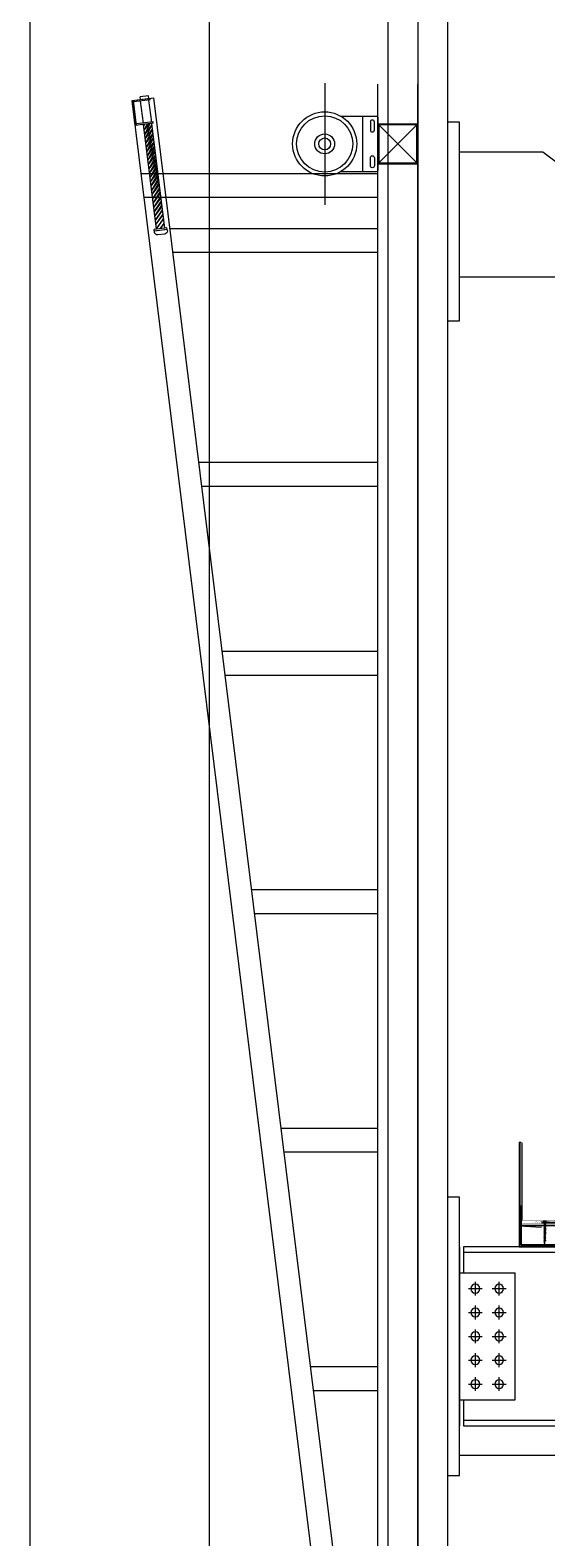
# Model space of a CAD drawing. Extents: x 152195838 to 323921156, y 365159662 to 730681027.
# Drawn here: x 161033057 to 161034357, y 365215856 to 365219650 of the extents above; entities that cross this region are included whole.
import ezdxf

# ---------------------------------------------------------------- set-up
doc = ezdxf.new("R2010")
doc.units = 0
doc.header["$MEASUREMENT"] = 0
doc.linetypes.add('CEN', pattern=[63, 60, -1, 1, -1])
doc.linetypes.add('main-sec$0$CONTIN', pattern=[0])
doc.layers.get('0').update_dxf_attribs({"linetype": 'CONTINUOUS'})
for name, color, linetype in [('4A.TEC CEN', 1, 'CEN'), ('4A.TEC 벽체 3', 4, 'CONTINUOUS'), ('main-sec$0$5', 5, 'CONTINUOUS'), ('main-sec$0$6', 6, 'CONTINUOUS'), ('main-sec$0$7', 3, 'CONTINUOUS'), ('main-sec$0$BOLT', 8, 'CONTINUOUS'), ('main-sec$0$COR', 4, 'CONTINUOUS'), ('main-sec$0$EMBEDDED', 4, 'CONTINUOUS'), ('main-sec$0$FIN', 6, 'CONTINUOUS'), ('main-sec$0$INSUL', 8, 'CONTINUOUS'), ('main-sec$0$MAIN', 1, 'CONTINUOUS'), ('main-sec$0$MAIN G', 2, 'CONTINUOUS'), ('main-sec$0$PNL', 7, 'CONTINUOUS'), ('main-sec$0$TPOSHEET', 7, 'CONTINUOUS'), ('main-sec$0$WEB_PL', 1, 'CONTINUOUS'), ('main-sec$0$~FLASHING', 4, 'CONTINUOUS'), ('OHD', 4, 'CONTINUOUS'), ('SRS', 6, 'CONTINUOUS'), ('text', 3, 'CONTINUOUS'), ('㈜SE&C 기둥', 2, 'CONTINUOUS')]:
    doc.layers.add(name, color=color, linetype=linetype)

# ---------------------------------------------------------------- blocks, each defined once
blk = doc.blocks.new('main-sec$0$A$C51EC2C76')
at = {"layer": 'main-sec$0$6'}
for p, q in [((25.09063995844917, 55.87575693124018), (25.42222090804717, 56.20733788083726)), ((33.26364903908689, 55.87575693124018), (25.09063995844917, 55.87575693124018)), ((25.09063995844917, 55.20733788083726), (25.09063995844917, 55.87575693124018)), ((25.09063995844917, 53.52780983684715), (25.09063995844917, 55.20733788083726)), ((33.26364903908689, 53.52780983684715), (25.09063995844917, 53.52780983684715)), ((25.42222090804717, 56.20733788083726), (32.93206808948889, 56.20733788083726)), ((31.84270803979598, 50.31236498595536), (26.62985242667492, 44.85516486641791)), ((31.84270803979598, 46.59154679239509), (26.62985242667492, 41.13434667285765)), ((31.84270803979598, 43.11878294043345), (26.62985242667492, 37.661582820896)), ((31.84270803979598, 39.6460190884718), (26.62985242667492, 34.18881896893072)), ((27.19182634440949, 55.87575693124018), (27.19182634440949, 53.52780983684715)), ((28.56182261879439, 0.580984278502001), (28.56182261879439, 52.94850897880315)), ((29.79246637877077, 0.580984278502001), (29.79246637877077, 52.94850897880315)), ((31.10513145086588, 55.87575693124018), (31.10513145086588, 53.52780983684715)), ((32.93206808948889, 56.20733788083726), (33.26364903908689, 55.87575693124018)), ((33.26364903908689, 55.87575693124018), (33.26364903908689, 53.52780983684715)), ((31.84270803979598, 36.42131034551494), (26.62985242667492, 30.96411022597385)), ((31.84270803979598, 33.07257404805205), (26.62985242667492, 27.6153739285146)), ((31.84270803979598, 29.72383698317935), (26.62985242667492, 24.26663686364191)), ((31.84270803979598, 26.3751006857201), (26.62985242667492, 20.91790056618265)), ((31.84270803979598, 23.1503911753498), (26.62985242667492, 17.69319105581235)), ((31.84270803979598, 19.92568243239293), (26.62985242667492, 14.46848231285549)), ((31.84270803979598, 16.70097292202627), (26.62985242667492, 11.24377280248518)), ((31.84270803979598, 13.22820907006098), (26.62985242667492, 7.771008950523537)), ((31.84270803979598, 9.368772522127983), (26.62985242667492, 3.911572402590537)), ((28.56182261879439, 0.580984278502001), (29.17714449876803, 5.793841410195455e-06)), ((29.17714449876803, 5.793841410195455e-06), (29.79246637877077, 0.580984278502001))]:
    blk.add_line(p, q, dxfattribs=at)
at = {"layer": 'main-sec$0$6', "const_width": 0.7098822084500487}
for points in [[(0.1665759931784123, 54.12415358646467), (2.378663898998639, 52.94850897880315), (4.931300722906599, 52.94850897880315), (5.129729373904411, 53.0976917096632), (5.420321795274504, 53.72803341798499), (5.675096382910851, 54.12415358646467), (5.982521145633655, 54.48994080554985), (6.897491404932225, 55.13870612590472), (7.726424312597374, 55.33883843945296), (8.078971366281621, 55.33089286937684), (8.97350566321984, 55.05733599004816), (9.797770636418136, 54.4063280260707), (10.02715707497555, 54.12415358646467), (10.39418506689253, 53.5144274562881), (10.56116234886576, 53.12806645547971), (11.07322563082562, 52.94850897880315), (13.11990052906913, 52.94850897880315), (14.75723668435239, 52.94850897880315), (16.1042901436449, 52.94850897880315), (16.29007649398409, 53.30539239127029), (16.70495576283429, 54.12415358646467), (17.35907766627497, 54.98236679278489), (18.18133140451391, 55.65511841919215), (18.68138205492869, 55.91298521201315), (19.63201233863947, 56.15281126433183), (20.42621380163473, 56.12467676742017), (21.46953796275193, 55.76425401283268), (22.33117140718969, 55.13210246267045), (22.85611843175138, 54.53677103763403), (23.1347694915894, 54.12415358646467), (23.39996480301488, 53.63820515473708), (23.60082128123031, 53.17821114364415), (24.13782306862413, 52.94850897880315), (25.57049173407722, 52.94850897880315), (27.54894539015368, 52.94850897880315), (29.23502849435317, 52.94850897880679)], [(58.30348099552793, 54.12415358646831), (56.09139308970771, 52.94850897880679), (53.53875626579975, 52.94850897880679), (53.34032761480194, 53.09769170966683), (53.04973519343184, 53.72803341798499), (52.7949606057955, 54.12415358646467), (52.48753584307269, 54.48994080554985), (51.57256558377412, 55.13870612590472), (50.74363267610897, 55.33883843945659), (50.39108562242473, 55.33089286937684), (49.49655132548651, 55.05733599004816), (48.67228635228821, 54.4063280260707), (48.4428999137308, 54.12415358646831), (48.07587192181381, 53.5144274562881), (47.90889463984058, 53.12806645548335), (47.39683135788073, 52.94850897880315), (45.35015645963722, 52.94850897880315), (43.71282030432485, 52.94850897880315), (42.36576684506144, 52.94850897880679), (42.17998049472226, 53.30539239127029), (41.76510122587206, 54.12415358646467), (41.11097932240227, 54.98236679278489), (40.28872558416333, 55.65511841919215), (39.78867493377766, 55.91298521201315), (38.83804465006688, 56.15281126433183), (38.04384318707162, 56.12467676742017), (37.00051902595442, 55.76425401283268), (36.13888558151666, 55.13210246267045), (35.61393855695496, 54.53677103763766), (35.33528749711695, 54.12415358646467), (35.07009218566236, 53.63820515473708), (34.86923570747604, 53.17821114364415), (34.33223392008222, 52.94850897880315), (32.89956525462912, 52.94850897880315), (30.92111159855267, 52.94850897880315), (29.23502849435317, 52.94850897880679)]]:
    blk.add_lwpolyline(points, dxfattribs=at)
blk = doc.blocks.new('rwe')
at = {"layer": 'main-sec$0$5'}
blk.add_lwpolyline([(8534461.537255837, -367781.955175514), (8539709.50311066, -367980.2609743798), (8539709.50311066, -368030.2922880078), (8534459.50311066, -367831.9137809115), (8534459.50311066, -367756.9137809078), (8534409.50311066, -367756.9137809078), (8534409.50311066, -368856.9137809078), (8540409.50311066, -368856.9137809078)], dxfattribs=at)
at = {"layer": 'main-sec$0$7', "color": 8}
for points in [[(8540409.50311066, -365576.9133180255), (8540199.503110675, -365576.9133180255), (8539949.503110675, -365764.4133180218), (8539955.503110675, -365772.4133180218)], [(8540039.503110675, -365884.4133180218), (8540045.128110675, -365891.9133180218), (8540409.50311066, -365891.9133180218)]]:
    blk.add_lwpolyline(points, dxfattribs=at)
at = {"layer": 'main-sec$0$BOLT', "color": 8, "linetype": 'Continuous'}
for p, q in [((8540309.50135292, -368454.3424527819), (8540309.50135292, -368419.4853099236)), ((8540369.50135292, -368454.3424527819), (8540369.50135292, -368419.4853099236)), ((8540326.929924352, -368436.9138813528), (8540292.072781494, -368436.9138813528)), ((8540386.929924352, -368436.9138813528), (8540352.072781494, -368436.9138813528)), ((8540326.929924352, -368496.9138813528), (8540292.072781494, -368496.9138813528)), ((8540309.50135292, -368514.3424527819), (8540309.50135292, -368479.4853099236)), ((8540386.929924352, -368496.9138813528), (8540352.072781494, -368496.9138813528)), ((8540369.50135292, -368514.3424527819), (8540369.50135292, -368479.4853099236)), ((8540326.929924352, -368556.9138813528), (8540292.072781494, -368556.9138813528)), ((8540309.50135292, -368574.3424527819), (8540309.50135292, -368539.4853099236)), ((8540386.929924352, -368556.9138813528), (8540352.072781494, -368556.9138813528)), ((8540369.50135292, -368574.3424527819), (8540369.50135292, -368539.4853099236)), ((8540309.50135292, -368634.3424527819), (8540309.50135292, -368599.4853099236)), ((8540369.50135292, -368634.3424527819), (8540369.50135292, -368599.4853099236)), ((8540326.929924352, -368616.9138813528), (8540292.072781494, -368616.9138813528)), ((8540386.929924352, -368616.9138813528), (8540352.072781494, -368616.9138813528)), ((8540326.929924352, -368676.9138813528), (8540292.072781494, -368676.9138813528)), ((8540309.50135292, -368694.3424527781), (8540309.50135292, -368659.4853099236)), ((8540386.929924352, -368676.9138813528), (8540352.072781494, -368676.9138813528)), ((8540369.50135292, -368694.3424527781), (8540369.50135292, -368659.4853099236))]:
    blk.add_line(p, q, dxfattribs=at)
for centre in [(8540309.50135292, -368436.9138813528), (8540369.50135292, -368436.9138813528), (8540309.50135292, -368496.9138813528), (8540369.50135292, -368496.9138813528), (8540309.50135292, -368556.9138813528), (8540369.50135292, -368556.9138813528), (8540309.50135292, -368616.9138813528), (8540369.50135292, -368616.9138813528), (8540309.50135292, -368676.9138813528), (8540369.50135292, -368676.9138813528)]:
    blk.add_circle(centre, 10.99999999990438, dxfattribs=at)
at = {"layer": 'main-sec$0$COR'}
blk.add_lwpolyline([(8539614.503140962, -368025.2436758267), (8539614.503140962, -368326.9137809003), (8540254.50311066, -368326.9137809003), (8540254.50311066, -368069.4643407302), (8540259.50311066, -368069.4643407302), (8540259.50311066, -368331.9137809003), (8539609.503140962, -368331.9137809003), (8539609.503140962, -368030.1409285391)], dxfattribs=at)
at = {"layer": 'main-sec$0$EMBEDDED', "color": 8}
for points in [[(8540439.50311066, -366001.9133180218), (8540409.50311066, -366001.9133180218), (8540409.50311066, -365501.9133180255), (8540439.50311066, -365501.9133180255)], [(8540439.50135292, -368906.913881349), (8540409.50135292, -368906.913881349), (8540409.50135292, -368206.9138813565), (8540439.50135292, -368206.9138813565)]]:
    blk.add_lwpolyline(points, close=True, dxfattribs=at)
at = {"layer": 'main-sec$0$FIN'}
blk.add_line((8540259.50311066, -368279.02361388), (8540202.752799554, -368281.9113233039), dxfattribs=at)
at = {"layer": 'main-sec$0$INSUL'}
for p, q in [((8540040.75311066, -368270.8711782011), (8540203.25311066, -368270.8711782011)), ((8540040.75311066, -368271.8086782011), (8540203.25311066, -368271.8086782011))]:
    blk.add_line(p, q, dxfattribs=at)
at = {"layer": 'main-sec$0$MAIN', "color": 8, "linetype": 'Continuous'}
for p, q in [((8540409.50135292, -368331.9138813528), (8540409.50135292, -368396.9138813528)), ((8540409.50135292, -368716.9138813528), (8540409.50135292, -368781.913881349))]:
    blk.add_line(p, q, dxfattribs=at)
at = {"layer": 'main-sec$0$MAIN', "color": 8, "linetype": 'main-sec$0$CONTIN'}
blk.add_line((8540409.50135292, -368396.9138813528), (8540409.50135292, -368716.9138813528), dxfattribs=at)
at = {"layer": 'main-sec$0$MAIN G'}
for p, q in [((8540399.50135292, -368331.9138813528), (8540399.50135292, -368396.9138813528)), ((8540399.50135292, -368716.9138813528), (8540399.50135292, -368781.913881349))]:
    blk.add_line(p, q, dxfattribs=at)
for points in [[(8540399.50135292, -368781.9137809003), (8534509.50311066, -368781.9137809003), (8534509.50311066, -368331.9137809003), (8540399.50135292, -368331.9137809003)], [(8540399.50135292, -368767.9137809003), (8534509.50311066, -368767.9137809003), (8534509.50311066, -368345.9137809003), (8540399.50135292, -368345.9137809003)]]:
    blk.add_lwpolyline(points, dxfattribs=at)
at = {"layer": 'main-sec$0$MAIN G', "color": 8}
for points in [[(8540409.50135292, -368331.9137809003), (8540409.50311066, -368331.9137809003), (8540409.50311066, -368781.9137809003), (8540409.50135292, -368781.9137809003)], [(8540409.50135292, -368345.9137809003), (8540409.50311066, -368345.9137809003), (8540409.50311066, -368767.9137809003), (8540409.50135292, -368767.9137809003)]]:
    blk.add_lwpolyline(points, dxfattribs=at)
at = {"layer": 'main-sec$0$PNL'}
for p, q in [((8540254.50309266, -368276.9137809003), (8539667.957990078, -368276.9137809003)), ((8540254.50309266, -368277.9137809003), (8539667.957990078, -368277.9137809003)), ((8540254.50309266, -368325.9137809003), (8539617.957990078, -368325.9137809003)), ((8540254.50309266, -368326.9137809003), (8539617.957990078, -368326.9137809003)), ((8539667.957990078, -368331.9137809003), (8540259.50311066, -368331.9137809003))]:
    blk.add_line(p, q, dxfattribs=at)
at = {"layer": 'main-sec$0$TPOSHEET', "const_width": 1.500000000003072}
for points in [[(8540251.555285444, -368069.9256180028), (8540251.555285444, -368265.4014208602), (8540171.096265344, -368265.4014208602), (8540152.602206042, -368268.4137809003), (8540113.717793746, -368268.4137809003)], [(8540251.438703312, -368272.9137809003), (8539667.450966178, -368272.9137809003)], [(8539667.450966178, -368272.9137809003), (8540201.555285444, -368272.9137809003)]]:
    blk.add_lwpolyline(points, dxfattribs=at)
at = {"layer": 'main-sec$0$WEB_PL', "color": 8, "linetype": 'Continuous'}
for p, q in [((8540409.50135292, -368396.9138813528), (8540269.50135292, -368396.9138813528)), ((8540269.50135292, -368716.9138813528), (8540269.50135292, -368396.9138813528)), ((8540409.50135292, -368716.9138813528), (8540269.50135292, -368716.9138813528))]:
    blk.add_line(p, q, dxfattribs=at)
at = {"layer": 'main-sec$0$~FLASHING'}
blk.add_lwpolyline([(8540155.50309266, -368326.9137809003), (8540155.50309266, -368327.9137809003), (8540254.50309266, -368327.9137809003, 0.4142135623727501), (8540255.50309266, -368326.9137809003), (8540255.50309266, -368227.9137809003), (8540254.50309266, -368227.9137809003), (8540254.50309266, -368326.9137809003)], format="xyb", close=True, dxfattribs=at)
at = {"layer": 'main-sec$0$TPOSHEET', "xscale": -1}
blk.add_blockref('main-sec$0$A$C51EC2C76', (8540224.090481749, -368323.782441354), dxfattribs=at)
blk = doc.blocks.new('STOPER')
h = blk.add_hatch()
h.set_pattern_fill('ANSI32', color=4, scale=30, style=0)
h.set_pattern_definition([(45, (-19512.49412345232, -16373.52858820707), (-7.954951288348659, 7.954951288348661), []), (45, (-19507.19082260232, -16373.52858820707), (-7.954951288348659, 7.954951288348661), [])])
h.paths.add_polyline_path([(-378.7400743945558, 59.99999999999637), (-378.7400743945606, 29.99999999999636), (1.17666e-11, 30), (2.34763e-11, 60)])
for p, q in [((-399.9999999999782, 58.00134445990626), (-399.9999999999855, 31.99865554009375)), ((-389.9999999999782, 68.00134445990625), (-378.7400743945545, 68.00134445990625)), ((-384.9999999999782, 68.00134445990625), (-384.9999999999853, 21.99865554009011)), ((-384.9999999999853, 60), (-384.9999999999819, 29.99999999999636)), ((-378.7400743945545, 68.00134445990625), (-378.7400743945618, 21.99865554009011)), ((-378.7400743945582, 59.99999999999635), (2.54659e-11, 60)), ((2.54659e-11, 65), (0, 0)), ((2.54659e-11, 65), (5.000000000025464, 65)), ((5.000000000029104, 65), (5.000000000003636, 5)), ((5.000000000025464, 60), (85.00000000002183, 59.99999999999272)), ((85.00000000002547, 65), (85.00000000000728, 5)), ((85.00000000002547, 65), (90.00000000002547, 65)), ((90.00000000002547, 65), (90.00000000000364, 0)), ((90.00000000002181, 59.99999999999635), (100.0000000000254, 60)), ((100.0000000000218, 59.99999999999272), (100.0000000000109, 29.99999999999636)), ((-389.9999999999855, 21.99865554009375), (-378.7400743945655, 21.99865554009375)), ((-378.7400743945618, 29.99999999999636), (1.45519e-11, 30)), ((0, 4.999999999998182), (90.00000000000364, 4.999999999998182)), ((5.000000000010913, 30), (85.00000000001454, 30)), ((90.00000000001455, 30), (100.0000000000109, 30)), ((0, -1.819e-12), (90.00000000000364, -1.819e-12))]:
    blk.add_line(p, q)
for centre, start, end in [((-389.9999999999782, 58.00134445990626), 90, 180), ((-389.9999999999855, 31.99865554009375), 180, 270)]:
    blk.add_arc(centre, 10, start, end)
blk = doc.blocks.new('5as9df53')
at = {"layer": 'OHD', "color": 253}
for p, q in [((52432063.67551952, 17477615.5672804), (52432063.67551952, 17485065.5672804)), ((52432163.67551951, 17481190.8922247), (52432163.67551951, 17485065.5672804)), ((52432067.67551951, 17484961.58007929), (52432159.67551952, 17484869.58007929)), ((52432067.67551951, 17484869.58007929), (52432159.67551952, 17484961.58007929)), ((52432063.67551952, 17484865.58007929), (52432163.67551951, 17484865.58007929)), ((52432063.67551982, 17484840.4033589), (52431468.12428298, 17484840.40335906)), ((52432063.67551982, 17484780.40335896), (52431475.53427012, 17484780.40335926)), ((52432063.67551952, 17484702.20345046), (52431540.76685034, 17484702.20345059)), ((52432063.67551951, 17484642.20345052), (52431548.17683748, 17484642.20345078)), ((52432063.67552046, 17484114.00350568), (52431613.40941769, 17484114.0035058)), ((52432063.67552046, 17484054.00350574), (52431620.81940483, 17484054.00350598)), ((52432063.67552046, 17483638.58212384), (52431672.12385665, 17483638.58212394)), ((52432063.67552046, 17483578.58212391), (52431679.53384379, 17483578.5821241)), ((52432063.67552046, 17483038.58212384), (52431746.22372829, 17483038.58212392)), ((52432063.67552046, 17482978.58212389), (52431753.63371544, 17482978.58212405)), ((52432063.67552046, 17482438.58212384), (52431820.32359993, 17482438.58212389)), ((52432063.67552046, 17482378.58212389), (52431827.73358708, 17482378.58212402)), ((52432063.67552046, 17481838.58212384), (52431894.42347158, 17481838.58212384)), ((52432063.67552046, 17481778.58212389), (52431901.83345873, 17481778.58212389))]:
    blk.add_line(p, q, dxfattribs=at)
at = {"layer": 'OHD', "color": 4}
for p, q in [((52431445.56345936, 17485024.35415274), (52431500.14876173, 17485031.09542591)), ((52431929.09021714, 17481109.15095153), (52431445.56345937, 17485024.35415274)), ((52431983.67551952, 17481115.8922247), (52431500.14876173, 17485031.09542591))]:
    blk.add_line(p, q, dxfattribs=at)
at = {"layer": 'OHD'}
blk.add_lwpolyline([(52431929.66465592, 17485068.75059823), (52431929.66465592, 17484762.40956034)], dxfattribs=at)
at = {"layer": 'OHD', "color": 253}
blk.add_lwpolyline([(52431969.82744606, 17484985.58007928), (52432023.79863051, 17484985.58007928, -0.2679491924327803), (52432024.23164321, 17484985.33007929, 0.5773502691937501), (52432025.09766863, 17484985.33007929, -0.2679491924327803), (52432025.53068133, 17484985.58007928), (52432058.66465593, 17484985.58007928, -0.4142135623730951), (52432063.66465592, 17484980.58007929), (52432063.66465592, 17484850.58007928, -0.4142135623730951), (52432058.66465593, 17484845.58007929), (52432025.53068133, 17484845.58007929, -0.2679491924327804), (52432025.09766863, 17484845.83007929, 0.57735026919375), (52432024.23164321, 17484845.83007929, -0.2679491924327803), (52432023.79863051, 17484845.58007929), (52431969.82744606, 17484845.58007929)], format="xyb", dxfattribs=at)
blk.add_lwpolyline([(52432024.66465592, 17484985.58007928), (52432024.66465592, 17484845.58007929)], dxfattribs=at)
for points in [[(52432054.66465592, 17484950.58007929), (52432054.66465592, 17484970.58007929, 0.9999999999999998), (52432044.66465592, 17484970.58007929), (52432044.66465592, 17484950.58007929, 0.9999999999999998)], [(52432067.67551951, 17484867.58007928), (52432159.67551952, 17484867.58007928, 0.4142135623730951), (52432161.67551951, 17484869.58007929), (52432161.67551951, 17484961.58007929, 0.4142135623730895), (52432159.67551952, 17484963.58007929), (52432067.67551951, 17484963.58007929, 0.4142135623730951), (52432065.67551952, 17484961.58007929), (52432065.67551952, 17484869.58007929, 0.4142135623730709)], [(52432054.66465592, 17484860.58007929, -0.9999999999999998), (52432044.66465592, 17484860.58007929), (52432044.66465592, 17484880.58007929, -0.9999999999999998), (52432054.66465592, 17484880.58007929)]]:
    blk.add_lwpolyline(points, format="xyb", close=True, dxfattribs=at)
blk.add_lwpolyline([(52432063.67551951, 17484865.58007929), (52432163.67551951, 17484865.58007929), (52432163.67551951, 17484965.58007928), (52432063.67551951, 17484965.58007928)], close=True, dxfattribs=at)
for radius in [80.70346777728264, 70.70346777728264, 25, 15]:
    blk.add_circle((52431929.66465592, 17484915.58007929), radius, dxfattribs=at)
at = {"layer": 'OHD', "color": 4, "xscale": -0.6999999992549412, "yscale": 0.6999999992549412, "zscale": 0.6999999992549412, "rotation": 277.040367252851}
blk.add_blockref('STOPER', (52431453.13058072, 17484961.81006459), dxfattribs=at)
blk = doc.blocks.new('QGERW2ER')
at = {"layer": '㈜SE&C 기둥', "color": 8, "ltscale": 0.5, "elevation": -1666.666666666672}
for points in [[(101000, 1.788139343261719e-07), (101000, 9900.00000077486)], [(101900.000000298, 9899.999998688698), (101900.000000298, 1.788139343261719e-07)]]:
    blk.add_lwpolyline(points, dxfattribs=at)

msp = doc.modelspace()

# ---------------------------------------------------------------- linework, layer by layer
at = {"layer": '4A.TEC CEN', "color": 8, "ltscale": 500, "flags": 128}
msp.add_lwpolyline([(161033506.942332, 365253346.0375085), (161033506.942332, 365183761.8715065)], dxfattribs=at)
at = {"layer": '4A.TEC 벽체 3'}
for points in [[(161033956.9423317, 365233563.3269485), (161034106.942334, 365233563.3269485), (161034106.942332, 365212063.3269486)], [(161033956.9423317, 365233488.3269485), (161034031.942334, 365233488.3269485), (161034031.942332, 365212063.3269486)]]:
    msp.add_lwpolyline(points, dxfattribs=at)

# ---------------------------------------------------------------- block references
at = {"xscale": -1}
msp.add_blockref('rwe', (169574546.4436849, 365584920.2409018), dxfattribs=at)
at = {"layer": 'SRS', "lineweight": 0, "ltscale": 15}
msp.add_blockref('5as9df53', (108601868.2668125, 347734447.7596696), dxfattribs=at)
at = {"layer": 'text'}
msp.add_blockref('QGERW2ER', (160932056.9423317, 365212063.3269486, 1666.666666666672), dxfattribs=at)

doc.saveas('drawing.dxf')
